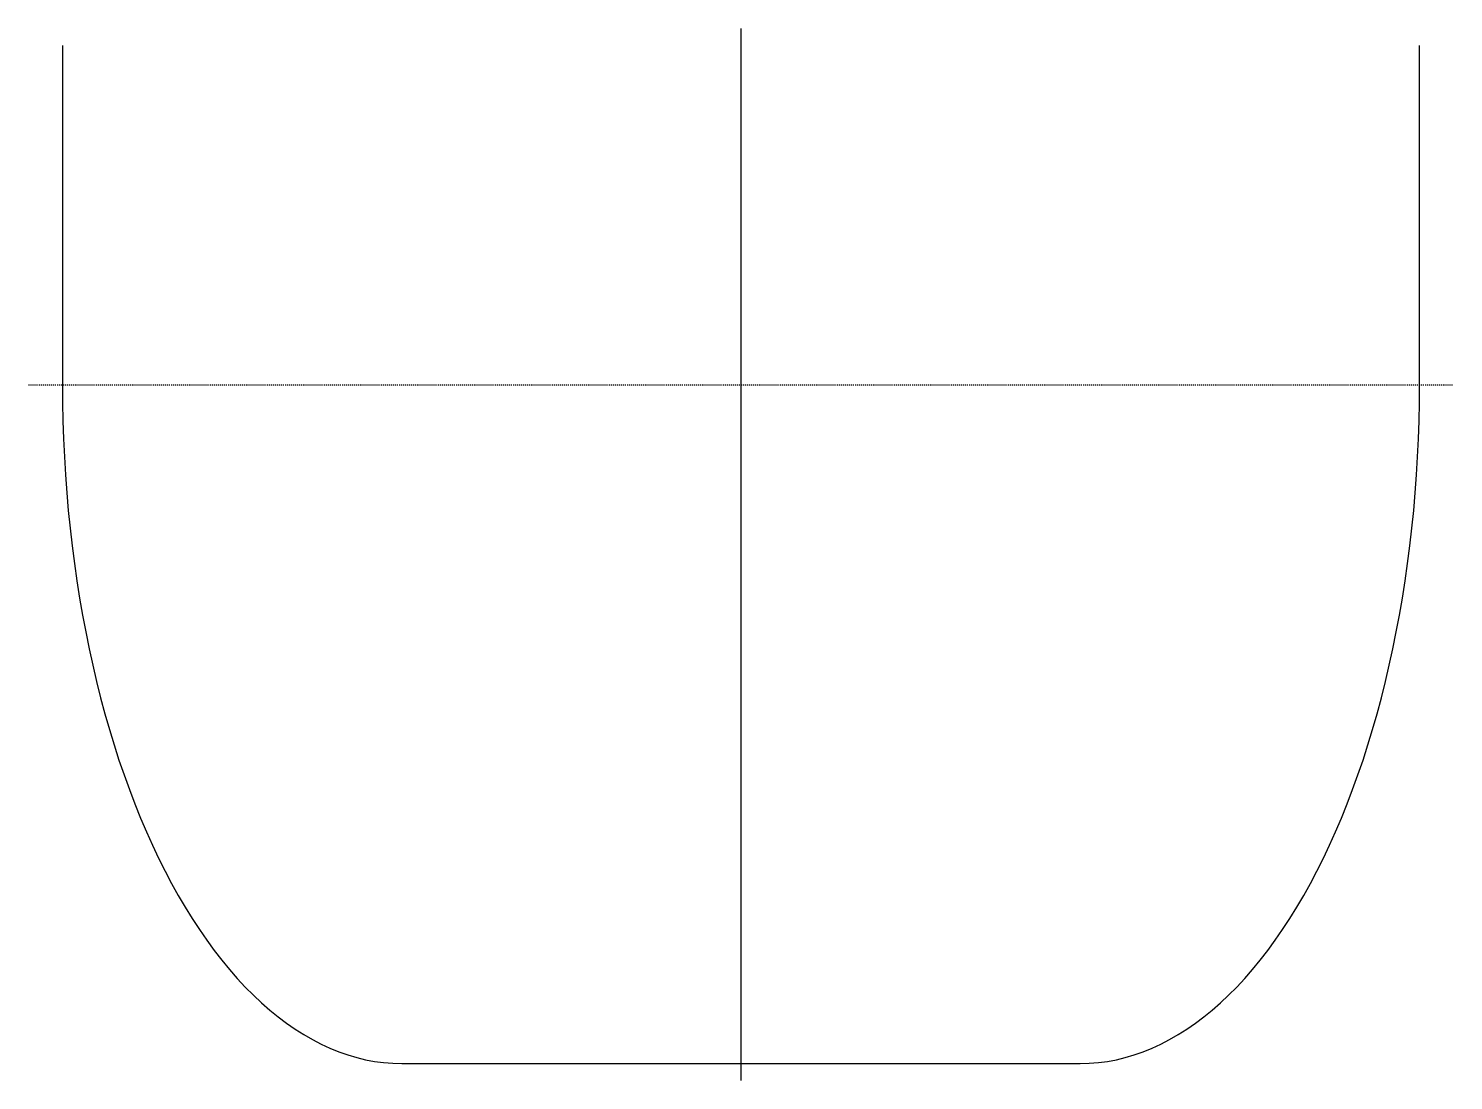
# Model space of a CAD drawing. Header units: millimetres. Extents: x -210 to 210, y -205 to 105.
import ezdxf

# ---------------------------------------------------------------- set-up
doc = ezdxf.new("R2010")
doc.units = ezdxf.units.MM
doc.linetypes.add('DASHED', pattern=[0.6, 0.3, -0.3])

msp = doc.modelspace()

# ---------------------------------------------------------------- linework, layer by layer
at = {"layer": 'CL', "color": 3}
msp.add_line((0, -205), (0, 105), dxfattribs=at)
at = {"layer": 'DWL', "color": 5, "linetype": 'DASHED'}
msp.add_line((-210, 0), (210, 0), dxfattribs=at)
at = {"layer": 'SECTION', "color": 1}
msp.add_lwpolyline([(-200, 100), (-200, 90.91), (-200, 81.82), (-200, 72.73), (-200, 63.64), (-200, 54.55), (-200, 45.45), (-200, 36.36), (-200, 27.27), (-200, 18.18), (-200, 9.09), (-200, 0), (-199.96, -5.32), (-199.86, -10.64), (-199.68, -15.96), (-199.43, -21.26), (-199.12, -26.55), (-198.73, -31.81), (-198.27, -37.06), (-197.74, -42.28), (-197.14, -47.47), (-196.48, -52.62), (-195.74, -57.74), (-194.94, -62.82), (-194.07, -67.85), (-193.13, -72.83), (-192.13, -77.76), (-191.06, -82.64), (-189.93, -87.46), (-188.74, -92.22), (-187.48, -96.91), (-186.16, -101.53), (-184.77, -106.08), (-183.33, -110.56), (-181.83, -114.96), (-180.27, -119.27), (-178.66, -123.5), (-176.98, -127.65), (-175.26, -131.7), (-173.48, -135.66), (-171.65, -139.53), (-169.76, -143.29), (-167.83, -146.95), (-165.85, -150.51), (-163.82, -153.97), (-161.75, -157.31), (-159.64, -160.54), (-157.48, -163.66), (-155.28, -166.66), (-153.04, -169.55), (-150.77, -172.31), (-148.46, -174.95), (-146.11, -177.47), (-143.73, -179.86), (-141.32, -182.13), (-138.88, -184.26), (-136.42, -186.27), (-133.92, -188.14), (-131.41, -189.88), (-128.87, -191.48), (-126.31, -192.95), (-123.73, -194.29), (-121.14, -195.48), (-118.53, -196.54), (-115.91, -197.45), (-113.27, -198.23), (-110.63, -198.87), (-107.98, -199.36), (-105.32, -199.72), (-102.66, -199.93), (-100, -200), (-83.33, -200), (-66.67, -200), (-50, -200), (-33.33, -200), (-16.67, -200), (0, -200), (16.67, -200), (33.33, -200), (50, -200), (66.67, -200), (83.33, -200), (100, -200), (102.66, -199.93), (105.32, -199.72), (107.98, -199.36), (110.63, -198.87), (113.27, -198.23), (115.91, -197.45), (118.53, -196.54), (121.14, -195.48), (123.73, -194.29), (126.31, -192.95), (128.87, -191.48), (131.41, -189.88), (133.92, -188.14), (136.42, -186.27), (138.88, -184.26), (141.32, -182.13), (143.73, -179.86), (146.11, -177.47), (148.46, -174.95), (150.77, -172.31), (153.04, -169.55), (155.28, -166.66), (157.48, -163.66), (159.64, -160.54), (161.75, -157.31), (163.82, -153.97), (165.85, -150.51), (167.83, -146.95), (169.76, -143.29), (171.65, -139.53), (173.48, -135.66), (175.26, -131.7), (176.98, -127.65), (178.66, -123.5), (180.27, -119.27), (181.83, -114.96), (183.33, -110.56), (184.77, -106.08), (186.16, -101.53), (187.48, -96.91), (188.74, -92.22), (189.93, -87.46), (191.06, -82.64), (192.13, -77.76), (193.13, -72.83), (194.07, -67.85), (194.94, -62.82), (195.74, -57.74), (196.48, -52.62), (197.14, -47.47), (197.74, -42.28), (198.27, -37.06), (198.73, -31.81), (199.12, -26.55), (199.43, -21.26), (199.68, -15.96), (199.86, -10.64), (199.96, -5.32), (200, 0), (200, 9.09), (200, 18.18), (200, 27.27), (200, 36.36), (200, 45.45), (200, 54.55), (200, 63.64), (200, 72.73), (200, 81.82), (200, 90.91), (200, 100)], dxfattribs=at)

doc.saveas('drawing.dxf')
